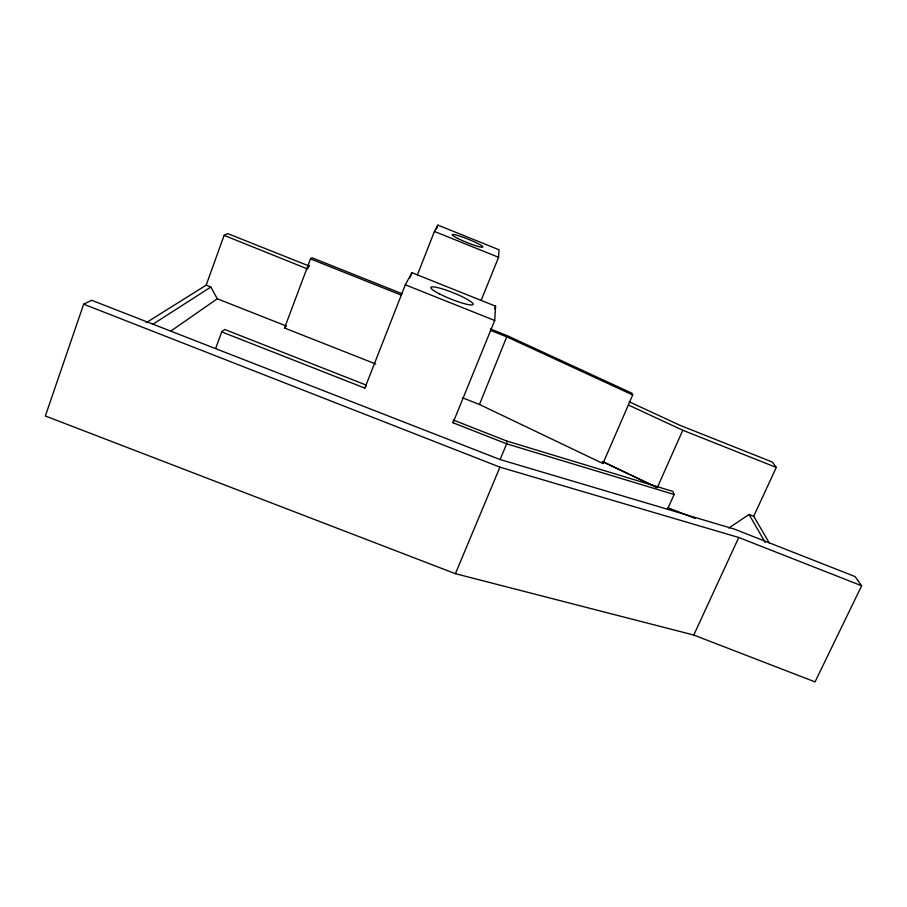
<?xml version="1.0" encoding="UTF-8"?>
<svg xmlns="http://www.w3.org/2000/svg" width="907" height="907" viewBox="0 0 907 907"><rect width="100%" height="100%" fill="white"/><g stroke="black" fill="none" stroke-linecap="round" stroke-linejoin="round"><path stroke-width="1.36" d="M667.507 509.258L674.128 494.496L506.662 443.84L453.035 422.764L453.489 420.1L506.673 441.006L506.662 443.84L500.108 459.554L91.641 300.285L83.659 304.185L45.35 415.984L455.405 573.689L693.764 635.047L815.042 681.894L861.65 585.763L854.995 576.535L734.387 529.11L500.108 459.554M507.194 335.658L479.486 404.477L602.94 463.511L632.701 394.953L631.986 393.23L507.194 335.658L490.415 328.958M453.035 422.764L494.712 320.5L495.585 306.181L411.914 272.69L405.316 284.787L364.852 388.117L221.739 331.883L215.798 348.129M481.141 300.41L498.567 257.293L499.02 249.776L437.911 225.106L434.442 231.444L417.39 274.878M146.118 322.756L206.15 285.195L224.12 235.378L227.725 233.609L309.321 266.114M375.691 363.979L284.537 328.017L310.477 258.892L311.883 257.735L401.926 293.653M309.072 265.252L307.654 269.005L224.12 235.378M409.851 277.95L411.914 272.69M436.369 229.018L437.911 225.106M494.519 308.811L495.585 306.181M455.405 573.689L499.927 467.15L738.752 537.488L861.65 585.763M602.94 463.511L602.463 461.652L657.28 487.626L682.79 430.258L776.279 467.422L753.706 516.276L769.397 543.157M693.764 635.047L738.752 537.488M364.852 388.117L366.326 385.135L224.698 329.456L221.739 331.883M284.537 328.017L286.431 326.055L217.272 298.766L210.832 287.043L206.15 285.195M170.765 331.146L217.272 298.766M728.797 528.044L749.08 514.45L753.706 516.276M152.444 324.513L210.832 287.043M506.673 441.006L672.847 491.413L674.128 494.496M83.659 304.185L499.927 467.15M667.597 507.58L695.193 518.43M462.411 397.742L479.486 404.477M405.316 284.787L494.712 320.5M490.551 330.375L507.194 337.019L632.701 394.953M310.477 258.892L401.155 295.07M434.442 231.444L498.567 257.293M629.186 401.767L680.273 425.428L772.424 462.094L776.279 467.422M628.392 405.01L682.79 430.258M602.407 461.402L657.28 487.626M749.08 514.45L765.191 542.454M439.918 294.117A22.743 3.345 21.9 0 0 473.057 304.48A22.743 3.345 21.9 0 0 443.047 289.118A22.743 3.345 21.9 0 0 439.918 294.117M458.001 238.53A16.485 1.757 22 0 0 482.66 247.18A16.485 1.757 22 0 0 461.969 236.863A16.485 1.757 22 0 0 458.001 238.53"/></g></svg>
